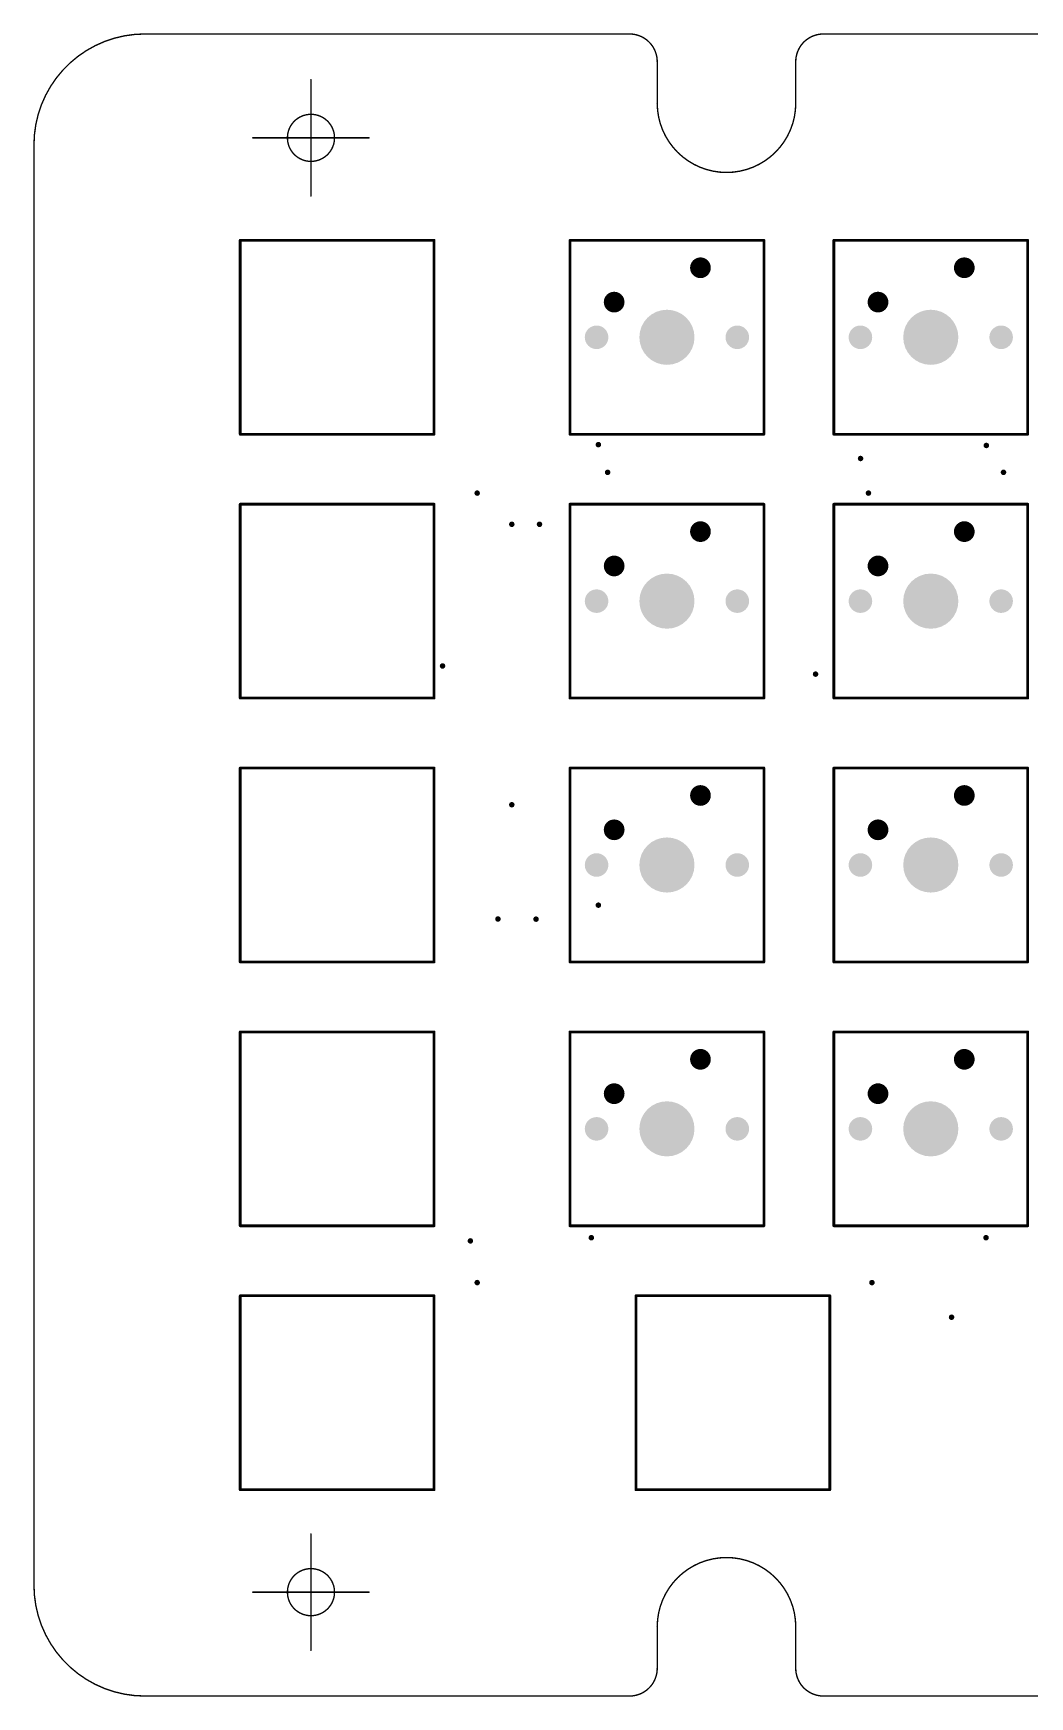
# Model space of a CAD drawing. Header units: millimetres. Extents: x -160 to 160, y -98 to 22.
# Drawn here: x -160.1 to -88.1, y -98.1 to 22 of the extents above; entities that cross this region are included whole.
import ezdxf

# ---------------------------------------------------------------- set-up
doc = ezdxf.new("R2010")
doc.units = ezdxf.units.MM
for name, color, linetype in [('Mechanical3', 76, 'Continuous'), ('PadHoleLayer', 156, 'Continuous'), ('ViaHoleLayer', 16, 'Continuous')]:
    doc.layers.add(name, color=color, linetype=linetype)

# ---------------------------------------------------------------- blocks, each defined once
blk = doc.blocks.new('R2_1_5_NOLED_131')
at = {"layer": 'PadHoleLayer'}
h = blk.add_hatch(color=156, dxfattribs=at)
edge = h.paths.add_edge_path()
edge.add_arc((2.42, 5.02), 0.749, 0, 360)
h = blk.add_hatch(color=156, dxfattribs=at)
edge = h.paths.add_edge_path()
edge.add_arc((-3.81, 2.54), 0.749, 0, 360)
h = blk.add_hatch(color=156, dxfattribs=at)
edge = h.paths.add_edge_path()
edge.add_arc((0, 0), 1.99, 0, 360)
h = blk.add_hatch(color=156, dxfattribs=at)
edge = h.paths.add_edge_path()
edge.add_arc((-5.08, 0), 0.851, 0, 360)
h = blk.add_hatch(color=156, dxfattribs=at)
edge = h.paths.add_edge_path()
edge.add_arc((5.08, 0), 0.851, 0, 360)
at = {"layer": 'Mechanical3', "const_width": 0.2}
for points in [[(-7, -7), (-7, 7)], [(-7, 7), (7, 7)], [(7, -7), (7, 7)], [(-7, -7), (7, -7)]]:
    blk.add_lwpolyline(points, dxfattribs=at)
at = {"layer": 'Mechanical3', "const_width": 0.1}
for points in [[(-7.05, 7, 1), (-6.95, 7, 1)], [(-7.05, 7, 1), (-6.95, 7, 1)], [(6.95, 7, 1), (7.05, 7, 1)], [(6.95, 7, 1), (7.05, 7, 1)], [(-7.05, -7, 1), (-6.95, -7, 1)], [(-7.05, -7, 1), (-6.95, -7, 1)], [(6.95, -7, 1), (7.05, -7, 1)], [(6.95, -7, 1), (7.05, -7, 1)]]:
    blk.add_lwpolyline(points, format="xyb", close=True, dxfattribs=at)
blk = doc.blocks.new('R2_1_5_NOLED_133')
at = {"layer": 'PadHoleLayer'}
h = blk.add_hatch(color=156, dxfattribs=at)
edge = h.paths.add_edge_path()
edge.add_arc((2.42, 5.02), 0.749, 0, 360)
h = blk.add_hatch(color=156, dxfattribs=at)
edge = h.paths.add_edge_path()
edge.add_arc((-3.81, 2.54), 0.749, 0, 360)
h = blk.add_hatch(color=156, dxfattribs=at)
edge = h.paths.add_edge_path()
edge.add_arc((0, 0), 1.99, 0, 360)
h = blk.add_hatch(color=156, dxfattribs=at)
edge = h.paths.add_edge_path()
edge.add_arc((-5.08, 0), 0.851, 0, 360)
h = blk.add_hatch(color=156, dxfattribs=at)
edge = h.paths.add_edge_path()
edge.add_arc((5.08, 0), 0.851, 0, 360)
at = {"layer": 'Mechanical3', "const_width": 0.2}
for points in [[(-7, -7), (-7, 7)], [(-7, 7), (7, 7)], [(7, -7), (7, 7)], [(-7, -7), (7, -7)]]:
    blk.add_lwpolyline(points, dxfattribs=at)
at = {"layer": 'Mechanical3', "const_width": 0.1}
for points in [[(-7.05, 7, 1), (-6.95, 7, 1)], [(-7.05, 7, 1), (-6.95, 7, 1)], [(6.95, 7, 1), (7.05, 7, 1)], [(6.95, 7, 1), (7.05, 7, 1)], [(-7.05, -7, 1), (-6.95, -7, 1)], [(-7.05, -7, 1), (-6.95, -7, 1)], [(6.95, -7, 1), (7.05, -7, 1)], [(6.95, -7, 1), (7.05, -7, 1)]]:
    blk.add_lwpolyline(points, format="xyb", close=True, dxfattribs=at)
blk = doc.blocks.new('R4_1_5_NOLED_143')
at = {"layer": 'PadHoleLayer'}
h = blk.add_hatch(color=156, dxfattribs=at)
edge = h.paths.add_edge_path()
edge.add_arc((2.42, 5.02), 0.749, 0, 360)
h = blk.add_hatch(color=156, dxfattribs=at)
edge = h.paths.add_edge_path()
edge.add_arc((-3.81, 2.54), 0.749, 0, 360)
h = blk.add_hatch(color=156, dxfattribs=at)
edge = h.paths.add_edge_path()
edge.add_arc((0, 0), 1.99, 0, 360)
h = blk.add_hatch(color=156, dxfattribs=at)
edge = h.paths.add_edge_path()
edge.add_arc((-5.08, 0), 0.851, 0, 360)
h = blk.add_hatch(color=156, dxfattribs=at)
edge = h.paths.add_edge_path()
edge.add_arc((5.08, 0), 0.851, 0, 360)
at = {"layer": 'Mechanical3', "const_width": 0.2}
for points in [[(-7, -7), (-7, 7)], [(-7, 7), (7, 7)], [(7, -7), (7, 7)], [(-7, -7), (7, -7)]]:
    blk.add_lwpolyline(points, dxfattribs=at)
at = {"layer": 'Mechanical3', "const_width": 0.1}
for points in [[(-7.05, 7, 1), (-6.95, 7, 1)], [(-7.05, 7, 1), (-6.95, 7, 1)], [(6.95, 7, 1), (7.05, 7, 1)], [(6.95, 7, 1), (7.05, 7, 1)], [(-7.05, -7, 1), (-6.95, -7, 1)], [(-7.05, -7, 1), (-6.95, -7, 1)], [(6.95, -7, 1), (7.05, -7, 1)], [(6.95, -7, 1), (7.05, -7, 1)]]:
    blk.add_lwpolyline(points, format="xyb", close=True, dxfattribs=at)
blk = doc.blocks.new('R4_1_5_NOLED_144')
at = {"layer": 'PadHoleLayer'}
h = blk.add_hatch(color=156, dxfattribs=at)
edge = h.paths.add_edge_path()
edge.add_arc((2.42, 5.02), 0.749, 0, 360)
h = blk.add_hatch(color=156, dxfattribs=at)
edge = h.paths.add_edge_path()
edge.add_arc((-3.81, 2.54), 0.749, 0, 360)
h = blk.add_hatch(color=156, dxfattribs=at)
edge = h.paths.add_edge_path()
edge.add_arc((0, 0), 1.99, 0, 360)
h = blk.add_hatch(color=156, dxfattribs=at)
edge = h.paths.add_edge_path()
edge.add_arc((-5.08, 0), 0.851, 0, 360)
h = blk.add_hatch(color=156, dxfattribs=at)
edge = h.paths.add_edge_path()
edge.add_arc((5.08, 0), 0.851, 0, 360)
at = {"layer": 'Mechanical3', "const_width": 0.2}
for points in [[(-7, -7), (-7, 7)], [(-7, 7), (7, 7)], [(7, -7), (7, 7)], [(-7, -7), (7, -7)]]:
    blk.add_lwpolyline(points, dxfattribs=at)
at = {"layer": 'Mechanical3', "const_width": 0.1}
for points in [[(-7.05, 7, 1), (-6.95, 7, 1)], [(-7.05, 7, 1), (-6.95, 7, 1)], [(6.95, 7, 1), (7.05, 7, 1)], [(6.95, 7, 1), (7.05, 7, 1)], [(-7.05, -7, 1), (-6.95, -7, 1)], [(-7.05, -7, 1), (-6.95, -7, 1)], [(6.95, -7, 1), (7.05, -7, 1)], [(6.95, -7, 1), (7.05, -7, 1)]]:
    blk.add_lwpolyline(points, format="xyb", close=True, dxfattribs=at)
blk = doc.blocks.new('R4_1_NOLED_156')
at = {"layer": 'PadHoleLayer'}
h = blk.add_hatch(color=156, dxfattribs=at)
edge = h.paths.add_edge_path()
edge.add_arc((2.42, 5.02), 0.749, 0, 360)
h = blk.add_hatch(color=156, dxfattribs=at)
edge = h.paths.add_edge_path()
edge.add_arc((-3.81, 2.54), 0.749, 0, 360)
h = blk.add_hatch(color=156, dxfattribs=at)
edge = h.paths.add_edge_path()
edge.add_arc((0, 0), 1.99, 0, 360)
h = blk.add_hatch(color=156, dxfattribs=at)
edge = h.paths.add_edge_path()
edge.add_arc((-5.08, 0), 0.851, 0, 360)
h = blk.add_hatch(color=156, dxfattribs=at)
edge = h.paths.add_edge_path()
edge.add_arc((5.08, 0), 0.851, 0, 360)
at = {"layer": 'Mechanical3', "const_width": 0.2}
for points in [[(-7, -7), (-7, 7)], [(-7, 7), (7, 7)], [(7, -7), (7, 7)], [(-7, -7), (7, -7)]]:
    blk.add_lwpolyline(points, dxfattribs=at)
at = {"layer": 'Mechanical3', "const_width": 0.1}
for points in [[(-7.05, 7, 1), (-6.95, 7, 1)], [(-7.05, 7, 1), (-6.95, 7, 1)], [(6.95, 7, 1), (7.05, 7, 1)], [(6.95, 7, 1), (7.05, 7, 1)], [(-7.05, -7, 1), (-6.95, -7, 1)], [(-7.05, -7, 1), (-6.95, -7, 1)], [(6.95, -7, 1), (7.05, -7, 1)], [(6.95, -7, 1), (7.05, -7, 1)]]:
    blk.add_lwpolyline(points, format="xyb", close=True, dxfattribs=at)
blk = doc.blocks.new('R4_1_NOLED_157')
at = {"layer": 'PadHoleLayer'}
h = blk.add_hatch(color=156, dxfattribs=at)
edge = h.paths.add_edge_path()
edge.add_arc((2.42, 5.02), 0.749, 0, 360)
h = blk.add_hatch(color=156, dxfattribs=at)
edge = h.paths.add_edge_path()
edge.add_arc((-3.81, 2.54), 0.749, 0, 360)
h = blk.add_hatch(color=156, dxfattribs=at)
edge = h.paths.add_edge_path()
edge.add_arc((0, 0), 1.99, 0, 360)
h = blk.add_hatch(color=156, dxfattribs=at)
edge = h.paths.add_edge_path()
edge.add_arc((-5.08, 0), 0.851, 0, 360)
h = blk.add_hatch(color=156, dxfattribs=at)
edge = h.paths.add_edge_path()
edge.add_arc((5.08, 0), 0.851, 0, 360)
at = {"layer": 'Mechanical3', "const_width": 0.2}
for points in [[(-7, -7), (-7, 7)], [(-7, 7), (7, 7)], [(7, -7), (7, 7)], [(-7, -7), (7, -7)]]:
    blk.add_lwpolyline(points, dxfattribs=at)
at = {"layer": 'Mechanical3', "const_width": 0.1}
for points in [[(-7.05, 7, 1), (-6.95, 7, 1)], [(-7.05, 7, 1), (-6.95, 7, 1)], [(6.95, 7, 1), (7.05, 7, 1)], [(6.95, 7, 1), (7.05, 7, 1)], [(-7.05, -7, 1), (-6.95, -7, 1)], [(-7.05, -7, 1), (-6.95, -7, 1)], [(6.95, -7, 1), (7.05, -7, 1)], [(6.95, -7, 1), (7.05, -7, 1)]]:
    blk.add_lwpolyline(points, format="xyb", close=True, dxfattribs=at)
blk = doc.blocks.new('R4_1_5_NOLED_158')
at = {"layer": 'PadHoleLayer'}
h = blk.add_hatch(color=156, dxfattribs=at)
edge = h.paths.add_edge_path()
edge.add_arc((2.42, 5.02), 0.749, 0, 360)
h = blk.add_hatch(color=156, dxfattribs=at)
edge = h.paths.add_edge_path()
edge.add_arc((-3.81, 2.54), 0.749, 0, 360)
h = blk.add_hatch(color=156, dxfattribs=at)
edge = h.paths.add_edge_path()
edge.add_arc((0, 0), 1.99, 0, 360)
h = blk.add_hatch(color=156, dxfattribs=at)
edge = h.paths.add_edge_path()
edge.add_arc((-5.08, 0), 0.851, 0, 360)
h = blk.add_hatch(color=156, dxfattribs=at)
edge = h.paths.add_edge_path()
edge.add_arc((5.08, 0), 0.851, 0, 360)
at = {"layer": 'Mechanical3', "const_width": 0.2}
for points in [[(-7, -7), (-7, 7)], [(-7, 7), (7, 7)], [(7, -7), (7, 7)], [(-7, -7), (7, -7)]]:
    blk.add_lwpolyline(points, dxfattribs=at)
at = {"layer": 'Mechanical3', "const_width": 0.1}
for points in [[(-7.05, 7, 1), (-6.95, 7, 1)], [(-7.05, 7, 1), (-6.95, 7, 1)], [(6.95, 7, 1), (7.05, 7, 1)], [(6.95, 7, 1), (7.05, 7, 1)], [(-7.05, -7, 1), (-6.95, -7, 1)], [(-7.05, -7, 1), (-6.95, -7, 1)], [(6.95, -7, 1), (7.05, -7, 1)], [(6.95, -7, 1), (7.05, -7, 1)]]:
    blk.add_lwpolyline(points, format="xyb", close=True, dxfattribs=at)
blk = doc.blocks.new('R3_1_NOLED_171')
at = {"layer": 'PadHoleLayer'}
h = blk.add_hatch(color=156, dxfattribs=at)
edge = h.paths.add_edge_path()
edge.add_arc((2.42, 5.02), 0.749, 0, 360)
h = blk.add_hatch(color=156, dxfattribs=at)
edge = h.paths.add_edge_path()
edge.add_arc((-3.81, 2.54), 0.749, 0, 360)
h = blk.add_hatch(color=156, dxfattribs=at)
edge = h.paths.add_edge_path()
edge.add_arc((0, 0), 1.99, 0, 360)
h = blk.add_hatch(color=156, dxfattribs=at)
edge = h.paths.add_edge_path()
edge.add_arc((-5.08, 0), 0.851, 0, 360)
h = blk.add_hatch(color=156, dxfattribs=at)
edge = h.paths.add_edge_path()
edge.add_arc((5.08, 0), 0.851, 0, 360)
at = {"layer": 'Mechanical3', "const_width": 0.2}
for points in [[(-7, -7), (-7, 7)], [(-7, 7), (7, 7)], [(7, -7), (7, 7)], [(-7, -7), (7, -7)]]:
    blk.add_lwpolyline(points, dxfattribs=at)
at = {"layer": 'Mechanical3', "const_width": 0.1}
for points in [[(-7.05, 7, 1), (-6.95, 7, 1)], [(-7.05, 7, 1), (-6.95, 7, 1)], [(6.95, 7, 1), (7.05, 7, 1)], [(6.95, 7, 1), (7.05, 7, 1)], [(-7.05, -7, 1), (-6.95, -7, 1)], [(-7.05, -7, 1), (-6.95, -7, 1)], [(6.95, -7, 1), (7.05, -7, 1)], [(6.95, -7, 1), (7.05, -7, 1)]]:
    blk.add_lwpolyline(points, format="xyb", close=True, dxfattribs=at)
blk = doc.blocks.new('R3_1_NOLED_172')
at = {"layer": 'PadHoleLayer'}
h = blk.add_hatch(color=156, dxfattribs=at)
edge = h.paths.add_edge_path()
edge.add_arc((2.42, 5.02), 0.749, 0, 360)
h = blk.add_hatch(color=156, dxfattribs=at)
edge = h.paths.add_edge_path()
edge.add_arc((-3.81, 2.54), 0.749, 0, 360)
h = blk.add_hatch(color=156, dxfattribs=at)
edge = h.paths.add_edge_path()
edge.add_arc((0, 0), 1.99, 0, 360)
h = blk.add_hatch(color=156, dxfattribs=at)
edge = h.paths.add_edge_path()
edge.add_arc((-5.08, 0), 0.851, 0, 360)
h = blk.add_hatch(color=156, dxfattribs=at)
edge = h.paths.add_edge_path()
edge.add_arc((5.08, 0), 0.851, 0, 360)
at = {"layer": 'Mechanical3', "const_width": 0.2}
for points in [[(-7, -7), (-7, 7)], [(-7, 7), (7, 7)], [(7, -7), (7, 7)], [(-7, -7), (7, -7)]]:
    blk.add_lwpolyline(points, dxfattribs=at)
at = {"layer": 'Mechanical3', "const_width": 0.1}
for points in [[(-7.05, 7, 1), (-6.95, 7, 1)], [(-7.05, 7, 1), (-6.95, 7, 1)], [(6.95, 7, 1), (7.05, 7, 1)], [(6.95, 7, 1), (7.05, 7, 1)], [(-7.05, -7, 1), (-6.95, -7, 1)], [(-7.05, -7, 1), (-6.95, -7, 1)], [(6.95, -7, 1), (7.05, -7, 1)], [(6.95, -7, 1), (7.05, -7, 1)]]:
    blk.add_lwpolyline(points, format="xyb", close=True, dxfattribs=at)
blk = doc.blocks.new('R3_1_5_173')
at = {"layer": 'PadHoleLayer'}
h = blk.add_hatch(color=156, dxfattribs=at)
edge = h.paths.add_edge_path()
edge.add_arc((2.42, 5.02), 0.749, 0, 360)
h = blk.add_hatch(color=156, dxfattribs=at)
edge = h.paths.add_edge_path()
edge.add_arc((-3.81, 2.54), 0.749, 0, 360)
h = blk.add_hatch(color=156, dxfattribs=at)
edge = h.paths.add_edge_path()
edge.add_arc((0, 0), 1.99, 0, 360)
h = blk.add_hatch(color=156, dxfattribs=at)
edge = h.paths.add_edge_path()
edge.add_arc((-5.08, 0), 0.851, 0, 360)
h = blk.add_hatch(color=156, dxfattribs=at)
edge = h.paths.add_edge_path()
edge.add_arc((5.08, 0), 0.851, 0, 360)
h = blk.add_hatch(color=156, dxfattribs=at)
edge = h.paths.add_edge_path()
edge.add_arc((-1.27, -5.08), 0.495, 0, 360)
h = blk.add_hatch(color=156, dxfattribs=at)
edge = h.paths.add_edge_path()
edge.add_arc((1.27, -5.08), 0.495, 0, 360)
at = {"layer": 'Mechanical3', "const_width": 0.2}
for points in [[(-7, 7), (7, 7)], [(-7, -7), (-7, 7)], [(7, -7), (7, 7)], [(-7, -7), (7, -7)]]:
    blk.add_lwpolyline(points, dxfattribs=at)
at = {"layer": 'Mechanical3', "const_width": 0.1}
for points in [[(-7.05, 7, 1), (-6.95, 7, 1)], [(-7.05, 7, 1), (-6.95, 7, 1)], [(6.95, 7, 1), (7.05, 7, 1)], [(6.95, 7, 1), (7.05, 7, 1)], [(-7.05, -7, 1), (-6.95, -7, 1)], [(-7.05, -7, 1), (-6.95, -7, 1)], [(6.95, -7, 1), (7.05, -7, 1)], [(6.95, -7, 1), (7.05, -7, 1)]]:
    blk.add_lwpolyline(points, format="xyb", close=True, dxfattribs=at)
blk = doc.blocks.new('R2_1_NOLED_185')
at = {"layer": 'PadHoleLayer'}
h = blk.add_hatch(color=156, dxfattribs=at)
edge = h.paths.add_edge_path()
edge.add_arc((2.42, 5.02), 0.749, 0, 360)
h = blk.add_hatch(color=156, dxfattribs=at)
edge = h.paths.add_edge_path()
edge.add_arc((-3.81, 2.54), 0.749, 0, 360)
h = blk.add_hatch(color=156, dxfattribs=at)
edge = h.paths.add_edge_path()
edge.add_arc((0, 0), 1.99, 0, 360)
h = blk.add_hatch(color=156, dxfattribs=at)
edge = h.paths.add_edge_path()
edge.add_arc((-5.08, 0), 0.851, 0, 360)
h = blk.add_hatch(color=156, dxfattribs=at)
edge = h.paths.add_edge_path()
edge.add_arc((5.08, 0), 0.851, 0, 360)
at = {"layer": 'Mechanical3', "const_width": 0.2}
for points in [[(-7, 7), (7, 7)], [(-7, -7), (-7, 7)], [(7, -7), (7, 7)], [(-7, -7), (7, -7)]]:
    blk.add_lwpolyline(points, dxfattribs=at)
at = {"layer": 'Mechanical3', "const_width": 0.1}
for points in [[(-7.05, 7, 1), (-6.95, 7, 1)], [(-7.05, 7, 1), (-6.95, 7, 1)], [(6.95, 7, 1), (7.05, 7, 1)], [(6.95, 7, 1), (7.05, 7, 1)], [(-7.05, -7, 1), (-6.95, -7, 1)], [(-7.05, -7, 1), (-6.95, -7, 1)], [(6.95, -7, 1), (7.05, -7, 1)], [(6.95, -7, 1), (7.05, -7, 1)]]:
    blk.add_lwpolyline(points, format="xyb", close=True, dxfattribs=at)
blk = doc.blocks.new('R2_1_NOLED_186')
at = {"layer": 'PadHoleLayer'}
h = blk.add_hatch(color=156, dxfattribs=at)
edge = h.paths.add_edge_path()
edge.add_arc((2.42, 5.02), 0.749, 0, 360)
h = blk.add_hatch(color=156, dxfattribs=at)
edge = h.paths.add_edge_path()
edge.add_arc((-3.81, 2.54), 0.749, 0, 360)
h = blk.add_hatch(color=156, dxfattribs=at)
edge = h.paths.add_edge_path()
edge.add_arc((0, 0), 1.99, 0, 360)
h = blk.add_hatch(color=156, dxfattribs=at)
edge = h.paths.add_edge_path()
edge.add_arc((-5.08, 0), 0.851, 0, 360)
h = blk.add_hatch(color=156, dxfattribs=at)
edge = h.paths.add_edge_path()
edge.add_arc((5.08, 0), 0.851, 0, 360)
at = {"layer": 'Mechanical3', "const_width": 0.2}
for points in [[(-7, 7), (7, 7)], [(-7, -7), (-7, 7)], [(7, -7), (7, 7)], [(-7, -7), (7, -7)]]:
    blk.add_lwpolyline(points, dxfattribs=at)
at = {"layer": 'Mechanical3', "const_width": 0.1}
for points in [[(-7.05, 7, 1), (-6.95, 7, 1)], [(-7.05, 7, 1), (-6.95, 7, 1)], [(6.95, 7, 1), (7.05, 7, 1)], [(6.95, 7, 1), (7.05, 7, 1)], [(-7.05, -7, 1), (-6.95, -7, 1)], [(-7.05, -7, 1), (-6.95, -7, 1)], [(6.95, -7, 1), (7.05, -7, 1)], [(6.95, -7, 1), (7.05, -7, 1)]]:
    blk.add_lwpolyline(points, format="xyb", close=True, dxfattribs=at)
blk = doc.blocks.new('R1_NOLED_198')
at = {"layer": 'PadHoleLayer'}
h = blk.add_hatch(color=156, dxfattribs=at)
edge = h.paths.add_edge_path()
edge.add_arc((2.42, 5.02), 0.749, 0, 360)
h = blk.add_hatch(color=156, dxfattribs=at)
edge = h.paths.add_edge_path()
edge.add_arc((-3.81, 2.54), 0.749, 0, 360)
h = blk.add_hatch(color=156, dxfattribs=at)
edge = h.paths.add_edge_path()
edge.add_arc((0, 0), 1.99, 0, 360)
h = blk.add_hatch(color=156, dxfattribs=at)
edge = h.paths.add_edge_path()
edge.add_arc((-5.08, 0), 0.851, 0, 360)
h = blk.add_hatch(color=156, dxfattribs=at)
edge = h.paths.add_edge_path()
edge.add_arc((5.08, 0), 0.851, 0, 360)
at = {"layer": 'Mechanical3', "const_width": 0.2}
for points in [[(-7, -7), (-7, 7)], [(-7, 7), (7, 7)], [(7, -7), (7, 7)], [(-7, -7), (7, -7)]]:
    blk.add_lwpolyline(points, dxfattribs=at)
at = {"layer": 'Mechanical3', "const_width": 0.1}
for points in [[(-7.05, 7, 1), (-6.95, 7, 1)], [(-7.05, 7, 1), (-6.95, 7, 1)], [(6.95, 7, 1), (7.05, 7, 1)], [(6.95, 7, 1), (7.05, 7, 1)], [(-7.05, -7, 1), (-6.95, -7, 1)], [(-7.05, -7, 1), (-6.95, -7, 1)], [(6.95, -7, 1), (7.05, -7, 1)], [(6.95, -7, 1), (7.05, -7, 1)]]:
    blk.add_lwpolyline(points, format="xyb", close=True, dxfattribs=at)
blk = doc.blocks.new('R1_NOLED_199')
at = {"layer": 'PadHoleLayer'}
h = blk.add_hatch(color=156, dxfattribs=at)
edge = h.paths.add_edge_path()
edge.add_arc((2.42, 5.02), 0.749, 0, 360)
h = blk.add_hatch(color=156, dxfattribs=at)
edge = h.paths.add_edge_path()
edge.add_arc((-3.81, 2.54), 0.749, 0, 360)
h = blk.add_hatch(color=156, dxfattribs=at)
edge = h.paths.add_edge_path()
edge.add_arc((0, 0), 1.99, 0, 360)
h = blk.add_hatch(color=156, dxfattribs=at)
edge = h.paths.add_edge_path()
edge.add_arc((-5.08, 0), 0.851, 0, 360)
h = blk.add_hatch(color=156, dxfattribs=at)
edge = h.paths.add_edge_path()
edge.add_arc((5.08, 0), 0.851, 0, 360)
at = {"layer": 'Mechanical3', "const_width": 0.2}
for points in [[(-7, 7), (7, 7)], [(-7, -7), (-7, 7)], [(7, -7), (7, 7)], [(-7, -7), (7, -7)]]:
    blk.add_lwpolyline(points, dxfattribs=at)
at = {"layer": 'Mechanical3', "const_width": 0.1}
for points in [[(-7.05, 7, 1), (-6.95, 7, 1)], [(-7.05, 7, 1), (-6.95, 7, 1)], [(6.95, 7, 1), (7.05, 7, 1)], [(6.95, 7, 1), (7.05, 7, 1)], [(-7.05, -7, 1), (-6.95, -7, 1)], [(-7.05, -7, 1), (-6.95, -7, 1)], [(6.95, -7, 1), (7.05, -7, 1)], [(6.95, -7, 1), (7.05, -7, 1)]]:
    blk.add_lwpolyline(points, format="xyb", close=True, dxfattribs=at)

msp = doc.modelspace()

# ---------------------------------------------------------------- hatches: boundary and pattern name
at = {"layer": 'ViaHoleLayer'}
h = msp.add_hatch(color=16, dxfattribs=at)
edge = h.paths.add_edge_path()
edge.add_arc((-119.25, -7.75), 0.2, 0, 360)
h = msp.add_hatch(color=16, dxfattribs=at)
edge = h.paths.add_edge_path()
edge.add_arc((-91.24, -7.81), 0.2, 0, 360)
h = msp.add_hatch(color=16, dxfattribs=at)
edge = h.paths.add_edge_path()
edge.add_arc((-118.58, -9.75), 0.2, 0, 360)
h = msp.add_hatch(color=16, dxfattribs=at)
edge = h.paths.add_edge_path()
edge.add_arc((-100.32, -8.75), 0.2, 0, 360)
h = msp.add_hatch(color=16, dxfattribs=at)
edge = h.paths.add_edge_path()
edge.add_arc((-90, -9.75), 0.2, 0, 360)
h = msp.add_hatch(color=16, dxfattribs=at)
edge = h.paths.add_edge_path()
edge.add_arc((-128, -11.25), 0.2, 0, 360)
h = msp.add_hatch(color=16, dxfattribs=at)
edge = h.paths.add_edge_path()
edge.add_arc((-99.75, -11.25), 0.2, 0, 360)
h = msp.add_hatch(color=16, dxfattribs=at)
edge = h.paths.add_edge_path()
edge.add_arc((-125.5, -13.5), 0.2, 0, 360)
h = msp.add_hatch(color=16, dxfattribs=at)
edge = h.paths.add_edge_path()
edge.add_arc((-123.5, -13.5), 0.2, 0, 360)
h = msp.add_hatch(color=16, dxfattribs=at)
edge = h.paths.add_edge_path()
edge.add_arc((-130.5, -23.73), 0.2, 0, 360)
h = msp.add_hatch(color=16, dxfattribs=at)
edge = h.paths.add_edge_path()
edge.add_arc((-103.57, -24.32), 0.2, 0, 360)
h = msp.add_hatch(color=16, dxfattribs=at)
edge = h.paths.add_edge_path()
edge.add_arc((-125.5, -33.75), 0.2, 0, 360)
h = msp.add_hatch(color=16, dxfattribs=at)
edge = h.paths.add_edge_path()
edge.add_arc((-119.25, -41), 0.2, 0, 360)
h = msp.add_hatch(color=16, dxfattribs=at)
edge = h.paths.add_edge_path()
edge.add_arc((-126.5, -42), 0.2, 0, 360)
h = msp.add_hatch(color=16, dxfattribs=at)
edge = h.paths.add_edge_path()
edge.add_arc((-123.75, -42.01), 0.2, 0, 360)
h = msp.add_hatch(color=16, dxfattribs=at)
edge = h.paths.add_edge_path()
edge.add_arc((-119.76, -65.01), 0.2, 0, 360)
h = msp.add_hatch(color=16, dxfattribs=at)
edge = h.paths.add_edge_path()
edge.add_arc((-91.26, -65.01), 0.2, 0, 360)
h = msp.add_hatch(color=16, dxfattribs=at)
edge = h.paths.add_edge_path()
edge.add_arc((-128.49, -65.24), 0.2, 0, 360)
h = msp.add_hatch(color=16, dxfattribs=at)
edge = h.paths.add_edge_path()
edge.add_arc((-128, -68.25), 0.2, 0, 360)
h = msp.add_hatch(color=16, dxfattribs=at)
edge = h.paths.add_edge_path()
edge.add_arc((-99.5, -68.25), 0.2, 0, 360)
h = msp.add_hatch(color=16, dxfattribs=at)
edge = h.paths.add_edge_path()
edge.add_arc((-93.75, -70.75), 0.2, 0, 360)

# ---------------------------------------------------------------- linework, layer by layer
at = {"layer": 'Mechanical3', "const_width": 0.1}
for points in [[(-160, 13.9, -0.414214), (-152, 21.9)], [(-160, 13.9, -0.414214), (-152, 21.9)], [(-117, 21.9, -0.414214), (-115, 19.9)], [(-117, 21.9, -0.414214), (-115, 19.9)], [(-105, 19.9, -0.414214), (-103, 21.9)], [(-105, 19.9, -0.414214), (-103, 21.9)], [(-105, 16.9, -1), (-115, 16.9)], [(-105, 16.9, -1), (-115, 16.9)], [(-115, -93.1, -1), (-105, -93.1)], [(-115, -93.1, -1), (-105, -93.1)], [(-152, -98.1, -0.414214), (-160, -90.1)], [(-152, -98.1, -0.414214), (-160, -90.1)], [(-115, -96.1, -0.414214), (-117, -98.1)], [(-115, -96.1, -0.414214), (-117, -98.1)], [(-103, -98.1, -0.414214), (-105, -96.1)], [(-103, -98.1, -0.414214), (-105, -96.1)]]:
    msp.add_lwpolyline(points, format="xyb", dxfattribs=at)
for points in [[(-152, 21.9), (-117, 21.9)], [(-152, 21.9), (-117, 21.9)], [(-103, 21.9), (-30, 21.9)], [(-103, 21.9), (-30, 21.9)], [(-115, 16.9), (-115, 19.9)], [(-115, 16.9), (-115, 19.9)], [(-105, 16.9), (-105, 19.9)], [(-105, 16.9), (-105, 19.9)], [(-140, 16.9), (-140, 18.6)], [(-140, 16.9), (-140, 18.6)], [(-140, 14.4), (-140, 16.9)], [(-140, 14.4), (-140, 16.9)], [(-144.2, 14.4), (-142.5, 14.4)], [(-144.2, 14.4), (-142.5, 14.4)], [(-142.5, 14.4), (-140, 14.4)], [(-142.5, 14.4), (-140, 14.4)], [(-140, 14.4), (-137.5, 14.4)], [(-140, 14.4), (-137.5, 14.4)], [(-140, 11.9), (-140, 14.4)], [(-140, 11.9), (-140, 14.4)], [(-137.5, 14.4), (-135.8, 14.4)], [(-137.5, 14.4), (-135.8, 14.4)], [(-160, -90.1), (-160, 13.9)], [(-160, -90.1), (-160, 13.9)], [(-140, 10.2), (-140, 11.9)], [(-140, 10.2), (-140, 11.9)], [(-140, -88.1), (-140, -86.4)], [(-140, -88.1), (-140, -86.4)], [(-140, -90.6), (-140, -88.1)], [(-140, -90.6), (-140, -88.1)], [(-144.2, -90.6), (-142.5, -90.6)], [(-144.2, -90.6), (-142.5, -90.6)], [(-142.5, -90.6), (-140, -90.6)], [(-142.5, -90.6), (-140, -90.6)], [(-140, -90.6), (-137.5, -90.6)], [(-140, -93.1), (-140, -90.6)], [(-140, -90.6), (-137.5, -90.6)], [(-140, -93.1), (-140, -90.6)], [(-137.5, -90.6), (-135.8, -90.6)], [(-137.5, -90.6), (-135.8, -90.6)], [(-140, -94.8), (-140, -93.1)], [(-140, -94.8), (-140, -93.1)], [(-115, -96.1), (-115, -93.1)], [(-115, -96.1), (-115, -93.1)], [(-105, -96.1), (-105, -93.1)], [(-105, -96.1), (-105, -93.1)], [(-152, -98.1), (-117, -98.1)], [(-152, -98.1), (-117, -98.1)], [(-103, -98.1), (103, -98.1)], [(-103, -98.1), (103, -98.1)]]:
    msp.add_lwpolyline(points, dxfattribs=at)
at = {"layer": 'Mechanical3'}
for points, const_width in [([(-152.03, 21.9, 1), (-151.98, 21.9, 1)], 0.05), ([(-152.03, 21.9, 1), (-151.98, 21.9, 1)], 0.05), ([(-152.03, 21.9, 1), (-151.98, 21.9, 1)], 0.05), ([(-152.03, 21.9, 1), (-151.98, 21.9, 1)], 0.05), ([(-117.03, 21.9, 1), (-116.98, 21.9, 1)], 0.05), ([(-117.03, 21.9, 1), (-116.98, 21.9, 1)], 0.05), ([(-117.03, 21.9, 1), (-116.98, 21.9, 1)], 0.05), ([(-117.03, 21.9, 1), (-116.98, 21.9, 1)], 0.05), ([(-103.03, 21.9, 1), (-102.98, 21.9, 1)], 0.05), ([(-103.03, 21.9, 1), (-102.98, 21.9, 1)], 0.05), ([(-103.03, 21.9, 1), (-102.98, 21.9, 1)], 0.05), ([(-103.03, 21.9, 1), (-102.98, 21.9, 1)], 0.05), ([(-115.03, 19.9, 1), (-114.98, 19.9, 1)], 0.05), ([(-115.03, 19.9, 1), (-114.98, 19.9, 1)], 0.05), ([(-115.03, 19.9, 1), (-114.98, 19.9, 1)], 0.05), ([(-115.03, 19.9, 1), (-114.98, 19.9, 1)], 0.05), ([(-105.03, 19.9, 1), (-104.98, 19.9, 1)], 0.05), ([(-105.03, 19.9, 1), (-104.98, 19.9, 1)], 0.05), ([(-105.03, 19.9, 1), (-104.98, 19.9, 1)], 0.05), ([(-105.03, 19.9, 1), (-104.98, 19.9, 1)], 0.05), ([(-140.03, 18.6, 1), (-139.98, 18.6, 1)], 0.05), ([(-140.03, 18.6, 1), (-139.98, 18.6, 1)], 0.05), ([(-140.03, 16.9, 1), (-139.98, 16.9, 1)], 0.05), ([(-140.03, 16.9, 1), (-139.98, 16.9, 1)], 0.05), ([(-140.03, 16.9, 1), (-139.98, 16.9, 1)], 0.05), ([(-140.03, 16.9, 1), (-139.98, 16.9, 1)], 0.05), ([(-115.03, 16.9, 1), (-114.98, 16.9, 1)], 0.05), ([(-115.03, 16.9, 1), (-114.98, 16.9, 1)], 0.05), ([(-115.03, 16.9, 1), (-114.98, 16.9, 1)], 0.05), ([(-115.03, 16.9, 1), (-114.98, 16.9, 1)], 0.05), ([(-105.03, 16.9, 1), (-104.98, 16.9, 1)], 0.05), ([(-105.03, 16.9, 1), (-104.98, 16.9, 1)], 0.05), ([(-105.03, 16.9, 1), (-104.98, 16.9, 1)], 0.05), ([(-105.03, 16.9, 1), (-104.98, 16.9, 1)], 0.05), ([(-138.3, 14.4, 1), (-141.7, 14.4, 1)], 0.1), ([(-138.3, 14.4, 1), (-141.7, 14.4, 1)], 0.1), ([(-144.23, 14.4, 1), (-144.18, 14.4, 1)], 0.05), ([(-144.23, 14.4, 1), (-144.18, 14.4, 1)], 0.05), ([(-142.53, 14.4, 1), (-142.48, 14.4, 1)], 0.05), ([(-142.53, 14.4, 1), (-142.48, 14.4, 1)], 0.05), ([(-142.53, 14.4, 1), (-142.48, 14.4, 1)], 0.05), ([(-142.53, 14.4, 1), (-142.48, 14.4, 1)], 0.05), ([(-141.73, 14.4, 1), (-141.68, 14.4, 1)], 0.05), ([(-141.73, 14.4, 1), (-141.68, 14.4, 1)], 0.05), ([(-140.03, 14.4, 1), (-139.98, 14.4, 1)], 0.05), ([(-140.03, 14.4, 1), (-139.98, 14.4, 1)], 0.05), ([(-140.03, 14.4, 1), (-139.98, 14.4, 1)], 0.05), ([(-140.03, 14.4, 1), (-139.98, 14.4, 1)], 0.05), ([(-140.03, 14.4, 1), (-139.98, 14.4, 1)], 0.05), ([(-140.03, 14.4, 1), (-139.98, 14.4, 1)], 0.05), ([(-140.03, 14.4, 1), (-139.98, 14.4, 1)], 0.05), ([(-140.03, 14.4, 1), (-139.98, 14.4, 1)], 0.05), ([(-138.33, 14.4, 1), (-138.28, 14.4, 1)], 0.05), ([(-138.33, 14.4, 1), (-138.28, 14.4, 1)], 0.05), ([(-137.53, 14.4, 1), (-137.48, 14.4, 1)], 0.05), ([(-137.53, 14.4, 1), (-137.48, 14.4, 1)], 0.05), ([(-137.53, 14.4, 1), (-137.48, 14.4, 1)], 0.05), ([(-137.53, 14.4, 1), (-137.48, 14.4, 1)], 0.05), ([(-135.83, 14.4, 1), (-135.78, 14.4, 1)], 0.05), ([(-135.83, 14.4, 1), (-135.78, 14.4, 1)], 0.05), ([(-160.03, 13.9, 1), (-159.98, 13.9, 1)], 0.05), ([(-160.03, 13.9, 1), (-159.98, 13.9, 1)], 0.05), ([(-160.03, 13.9, 1), (-159.98, 13.9, 1)], 0.05), ([(-160.03, 13.9, 1), (-159.98, 13.9, 1)], 0.05), ([(-140.03, 11.9, 1), (-139.98, 11.9, 1)], 0.05), ([(-140.03, 11.9, 1), (-139.98, 11.9, 1)], 0.05), ([(-140.03, 11.9, 1), (-139.98, 11.9, 1)], 0.05), ([(-140.03, 11.9, 1), (-139.98, 11.9, 1)], 0.05), ([(-140.03, 10.2, 1), (-139.98, 10.2, 1)], 0.05), ([(-140.03, 10.2, 1), (-139.98, 10.2, 1)], 0.05), ([(-140.03, -86.4, 1), (-139.98, -86.4, 1)], 0.05), ([(-140.03, -86.4, 1), (-139.98, -86.4, 1)], 0.05), ([(-138.3, -90.6, 1), (-141.7, -90.6, 1)], 0.1), ([(-138.3, -90.6, 1), (-141.7, -90.6, 1)], 0.1), ([(-140.03, -88.1, 1), (-139.98, -88.1, 1)], 0.05), ([(-140.03, -88.1, 1), (-139.98, -88.1, 1)], 0.05), ([(-140.03, -88.1, 1), (-139.98, -88.1, 1)], 0.05), ([(-140.03, -88.1, 1), (-139.98, -88.1, 1)], 0.05), ([(-160.03, -90.1, 1), (-159.98, -90.1, 1)], 0.05), ([(-160.03, -90.1, 1), (-159.98, -90.1, 1)], 0.05), ([(-160.03, -90.1, 1), (-159.98, -90.1, 1)], 0.05), ([(-160.03, -90.1, 1), (-159.98, -90.1, 1)], 0.05), ([(-144.23, -90.6, 1), (-144.18, -90.6, 1)], 0.05), ([(-144.23, -90.6, 1), (-144.18, -90.6, 1)], 0.05), ([(-142.53, -90.6, 1), (-142.48, -90.6, 1)], 0.05), ([(-142.53, -90.6, 1), (-142.48, -90.6, 1)], 0.05), ([(-142.53, -90.6, 1), (-142.48, -90.6, 1)], 0.05), ([(-142.53, -90.6, 1), (-142.48, -90.6, 1)], 0.05), ([(-141.73, -90.6, 1), (-141.68, -90.6, 1)], 0.05), ([(-141.73, -90.6, 1), (-141.68, -90.6, 1)], 0.05), ([(-140.03, -90.6, 1), (-139.98, -90.6, 1)], 0.05), ([(-140.03, -90.6, 1), (-139.98, -90.6, 1)], 0.05), ([(-140.03, -90.6, 1), (-139.98, -90.6, 1)], 0.05), ([(-140.03, -90.6, 1), (-139.98, -90.6, 1)], 0.05), ([(-140.03, -90.6, 1), (-139.98, -90.6, 1)], 0.05), ([(-140.03, -90.6, 1), (-139.98, -90.6, 1)], 0.05), ([(-140.03, -90.6, 1), (-139.98, -90.6, 1)], 0.05), ([(-140.03, -90.6, 1), (-139.98, -90.6, 1)], 0.05), ([(-138.33, -90.6, 1), (-138.28, -90.6, 1)], 0.05), ([(-138.33, -90.6, 1), (-138.28, -90.6, 1)], 0.05), ([(-137.53, -90.6, 1), (-137.48, -90.6, 1)], 0.05), ([(-137.53, -90.6, 1), (-137.48, -90.6, 1)], 0.05), ([(-137.53, -90.6, 1), (-137.48, -90.6, 1)], 0.05), ([(-137.53, -90.6, 1), (-137.48, -90.6, 1)], 0.05), ([(-135.83, -90.6, 1), (-135.78, -90.6, 1)], 0.05), ([(-135.83, -90.6, 1), (-135.78, -90.6, 1)], 0.05), ([(-140.03, -93.1, 1), (-139.98, -93.1, 1)], 0.05), ([(-140.03, -93.1, 1), (-139.98, -93.1, 1)], 0.05), ([(-140.03, -93.1, 1), (-139.98, -93.1, 1)], 0.05), ([(-140.03, -93.1, 1), (-139.98, -93.1, 1)], 0.05), ([(-115.03, -93.1, 1), (-114.98, -93.1, 1)], 0.05), ([(-115.03, -93.1, 1), (-114.98, -93.1, 1)], 0.05), ([(-115.03, -93.1, 1), (-114.98, -93.1, 1)], 0.05), ([(-115.03, -93.1, 1), (-114.98, -93.1, 1)], 0.05), ([(-105.03, -93.1, 1), (-104.98, -93.1, 1)], 0.05), ([(-105.03, -93.1, 1), (-104.98, -93.1, 1)], 0.05), ([(-105.03, -93.1, 1), (-104.98, -93.1, 1)], 0.05), ([(-105.03, -93.1, 1), (-104.98, -93.1, 1)], 0.05), ([(-140.03, -94.8, 1), (-139.98, -94.8, 1)], 0.05), ([(-140.03, -94.8, 1), (-139.98, -94.8, 1)], 0.05), ([(-115.03, -96.1, 1), (-114.98, -96.1, 1)], 0.05), ([(-115.03, -96.1, 1), (-114.98, -96.1, 1)], 0.05), ([(-115.03, -96.1, 1), (-114.98, -96.1, 1)], 0.05), ([(-115.03, -96.1, 1), (-114.98, -96.1, 1)], 0.05), ([(-105.03, -96.1, 1), (-104.98, -96.1, 1)], 0.05), ([(-105.03, -96.1, 1), (-104.98, -96.1, 1)], 0.05), ([(-105.03, -96.1, 1), (-104.98, -96.1, 1)], 0.05), ([(-105.03, -96.1, 1), (-104.98, -96.1, 1)], 0.05), ([(-152.03, -98.1, 1), (-151.98, -98.1, 1)], 0.05), ([(-152.03, -98.1, 1), (-151.98, -98.1, 1)], 0.05), ([(-152.03, -98.1, 1), (-151.98, -98.1, 1)], 0.05), ([(-152.03, -98.1, 1), (-151.98, -98.1, 1)], 0.05), ([(-117.03, -98.1, 1), (-116.98, -98.1, 1)], 0.05), ([(-117.03, -98.1, 1), (-116.98, -98.1, 1)], 0.05), ([(-117.03, -98.1, 1), (-116.98, -98.1, 1)], 0.05), ([(-117.03, -98.1, 1), (-116.98, -98.1, 1)], 0.05), ([(-103.03, -98.1, 1), (-102.98, -98.1, 1)], 0.05), ([(-103.03, -98.1, 1), (-102.98, -98.1, 1)], 0.05), ([(-103.03, -98.1, 1), (-102.98, -98.1, 1)], 0.05), ([(-103.03, -98.1, 1), (-102.98, -98.1, 1)], 0.05)]:
    msp.add_lwpolyline(points, format="xyb", close=True, dxfattribs=dict(at, const_width=const_width))

# ---------------------------------------------------------------- block references
at = {"rotation": 360}
for name, p in [('R2_1_5_NOLED_133', (-138.11, 0)), ('R2_1_5_NOLED_131', (-138.11, -19.05)), ('R3_1_5_173', (-138.11, -38.1)), ('R4_1_5_NOLED_158', (-138.11, -57.15)), ('R4_1_5_NOLED_144', (-138.11, -76.2)), ('R4_1_5_NOLED_143', (-109.54, -76.2))]:
    msp.add_blockref(name, p, dxfattribs=at)
for name, p in [('R1_NOLED_199', (-114.3, 0)), ('R1_NOLED_198', (-95.25, 0)), ('R2_1_NOLED_186', (-114.3, -19.05)), ('R2_1_NOLED_185', (-95.25, -19.05)), ('R3_1_NOLED_172', (-114.3, -38.1)), ('R3_1_NOLED_171', (-95.25, -38.1)), ('R4_1_NOLED_157', (-114.3, -57.15)), ('R4_1_NOLED_156', (-95.25, -57.15))]:
    msp.add_blockref(name, p)

doc.saveas('drawing.dxf')
